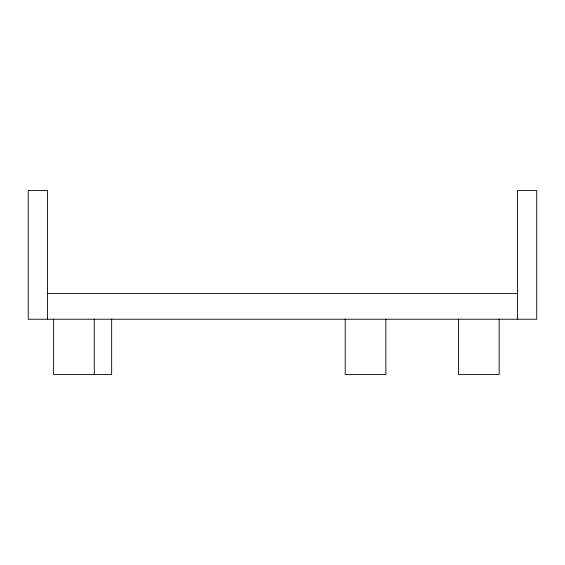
<?xml version="1.0" encoding="UTF-8"?>
<svg xmlns="http://www.w3.org/2000/svg" width="565" height="565" viewBox="0 0 565 565"><rect width="100%" height="100%" fill="white"/><g stroke="black" fill="none" stroke-linecap="round" stroke-linejoin="round"><path stroke-width="0.85" d="M47.559 293.482L517.441 293.482M517.441 319.232L517.441 190.497L536.75 190.497L536.75 319.232L28.25 319.232L28.25 190.497L47.559 190.497L47.559 319.232M499.149 319.02L499.149 374.503L458.49 374.503L458.49 319.02M385.86 319.02L385.86 374.503L345.201 374.503L345.201 319.02M111.658 319.02L111.658 374.503L53.619 374.503L53.619 319.02M94.277 319.02L94.277 374.503"/></g></svg>
